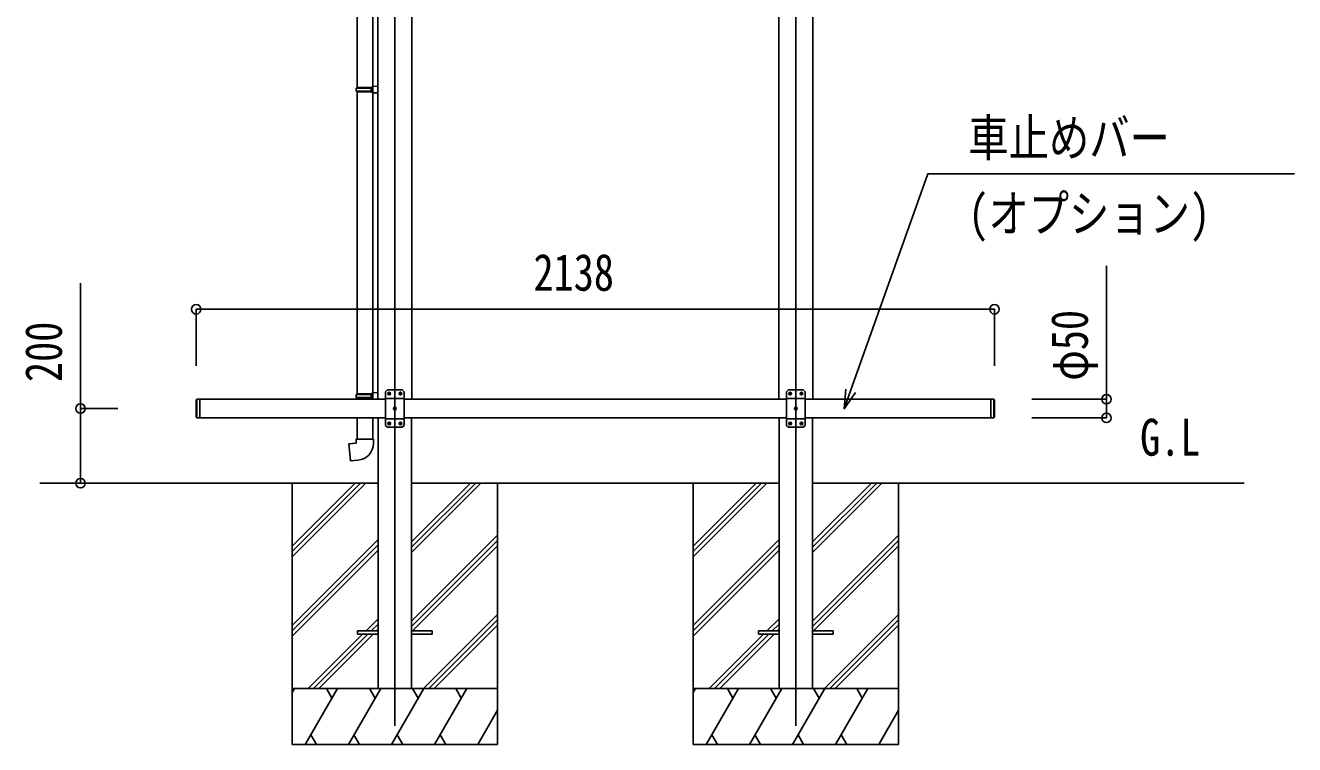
# Model space of a CAD drawing. Units: millimetres, scale not verified. Extents: x -12615 to 12615, y -8911 to 8915.
# Drawn here: x -1770 to 1630, y -4910 to -2984 of the extents above; entities that cross this region are included whole.
import ezdxf
from ezdxf.enums import TextEntityAlignment as Align

# ---------------------------------------------------------------- set-up
doc = ezdxf.new("R2010")
doc.units = ezdxf.units.MM
doc.header["$LTSCALE"] = 50
for name, color, linetype in [('0-2_USER1', 3, 'Continuous'), ('0-4_YKK_12', 2, 'Continuous'), ('0-5_YKK_13', 4, 'Continuous'), ('0-6_YKK_A1', 4, 'Continuous'), ('0-7_YKK_D', 6, 'Continuous')]:
    doc.layers.add(name, color=color, linetype=linetype)
doc.styles.add('ＭＳ ゴシック', font='')
doc.styles.get('ＭＳ ゴシック').set_extended_font_data('MS Gothic')

msp = doc.modelspace()

# ---------------------------------------------------------------- linework, layer by layer
at = {"layer": '0-4_YKK_12'}
for p, q in [((-779.94, -2116.33), (-779.94, -4859.9)), ((294.06, -2116.33), (294.06, -4859.9))]:
    msp.add_line(p, q, dxfattribs=at)
at = {"layer": '0-5_YKK_13'}
for p, q in [((-881.14, -2385.97), (-881.14, -3149.85)), ((-839.14, -2388.53), (-839.14, -3147.29)), ((-883.14, -3151.85), (-882.14, -3149.85)), ((-883.14, -3151.85), (-839.14, -3151.85)), ((-883.14, -3151.85), (-883.14, -3159.85)), ((-883.14, -3159.85), (-839.14, -3159.85)), ((-883.14, -3159.85), (-882.14, -3161.85)), ((-882.14, -3149.85), (-839.14, -3149.85)), ((-843.62, -3151.85), (-844.05, -3149.85)), ((-841.14, -3147.35), (-825.14, -3146.87)), ((-841.14, -3149.35), (-841.14, -3147.35)), ((-841.14, -3149.35), (-839.14, -3149.35)), ((-825.14, -3146.87), (-825.14, -3164.82)), ((-882.14, -3161.85), (-839.14, -3161.85)), ((-881.14, -3161.85), (-881.14, -3970.34)), ((-841.14, -3164.35), (-841.14, -3162.35)), ((-841.14, -3164.35), (-825.14, -3164.82)), ((-839.14, -3164.4), (-839.14, -3967.78)), ((-883.14, -3972.34), (-882.14, -3970.34)), ((-883.14, -3972.34), (-839.14, -3972.34)), ((-883.14, -3972.34), (-883.14, -3980.34)), ((-882.14, -3970.34), (-839.14, -3970.34)), ((-843.62, -3972.34), (-844.05, -3970.34)), ((-841.14, -3967.84), (-825.14, -3967.37)), ((-841.14, -3969.84), (-841.14, -3967.84)), ((-841.14, -3969.84), (-839.14, -3969.84)), ((-825.14, -3967.37), (-825.14, -3984.9)), ((-799.94, -3959.9), (-804.94, -3964.9)), ((-804.94, -3964.9), (-804.94, -4054.9)), ((-759.94, -3959.9), (-799.94, -3959.9)), ((-796.2, -3969.48), (-797.04, -3969.48)), ((-793.68, -3970.32), (-792.84, -3970.32)), ((-766.2, -3969.48), (-767.04, -3969.48)), ((-763.68, -3970.32), (-762.84, -3970.32)), ((-759.94, -3959.9), (-754.94, -3964.9)), ((-754.94, -4054.9), (-754.94, -3964.9)), ((274.06, -3959.9), (269.06, -3964.9)), ((269.06, -3964.9), (269.06, -4054.9)), ((314.06, -3959.9), (274.06, -3959.9)), ((277.8, -3969.48), (276.96, -3969.48)), ((280.32, -3970.32), (281.16, -3970.32)), ((307.8, -3969.48), (306.96, -3969.48)), ((310.32, -3970.32), (311.16, -3970.32)), ((314.06, -3959.9), (319.06, -3964.9)), ((319.06, -4054.9), (319.06, -3964.9)), ((-1311.94, -3986.9), (-1311.94, -4032.9)), ((-1309.94, -3984.9), (-1309.94, -4034.9)), ((-1301.94, -3984.9), (-1301.94, -4034.9)), ((-883.14, -3980.34), (-839.14, -3980.34)), ((-883.14, -3980.34), (-882.14, -3982.34)), ((-882.14, -3982.34), (-839.14, -3982.34)), ((-881.14, -3982.34), (-881.14, -3984.9)), ((-841.14, -3984.84), (-841.14, -3982.84)), ((-841.14, -3984.84), (-839.14, -3984.9)), ((-754.94, -3982.6), (-804.94, -3982.6)), ((-781.2, -4009.48), (-782.04, -4009.48)), ((-778.68, -4010.32), (-777.84, -4010.32)), ((319.06, -3982.6), (269.06, -3982.6)), ((292.8, -4009.48), (291.96, -4009.48)), ((295.32, -4010.32), (296.16, -4010.32)), ((816.06, -3984.9), (816.06, -4034.9)), ((824.06, -3984.9), (816.06, -3984.9)), ((824.06, -3984.9), (824.06, -4034.9)), ((826.06, -3986.9), (824.06, -3984.9)), ((826.06, -3986.9), (826.06, -4032.9)), ((-1311.94, -4032.9), (-1309.94, -4034.9)), ((-1309.94, -4034.9), (-1301.94, -4034.9)), ((-881.14, -4034.9), (-881.14, -4092.34)), ((-839.14, -4034.9), (-839.14, -4092.34)), ((-754.94, -4037.2), (-804.94, -4037.2)), ((319.06, -4037.2), (269.06, -4037.2)), ((824.06, -4034.9), (816.06, -4034.9)), ((826.06, -4032.9), (824.06, -4034.9)), ((-799.94, -4059.9), (-804.94, -4054.9)), ((-799.94, -4059.9), (-759.94, -4059.9)), ((-796.2, -4049.48), (-797.04, -4049.48)), ((-793.68, -4050.32), (-792.84, -4050.32)), ((-766.2, -4049.48), (-767.04, -4049.48)), ((-763.68, -4050.32), (-762.84, -4050.32)), ((-759.94, -4059.9), (-754.94, -4054.9)), ((274.06, -4059.9), (269.06, -4054.9)), ((274.06, -4059.9), (314.06, -4059.9)), ((277.8, -4049.48), (276.96, -4049.48)), ((280.32, -4050.32), (281.16, -4050.32)), ((307.8, -4049.48), (306.96, -4049.48)), ((310.32, -4050.32), (311.16, -4050.32)), ((314.06, -4059.9), (319.06, -4054.9)), ((-883.14, -4092.34), (-837.14, -4092.34)), ((-883.14, -4102.34), (-883.14, -4092.34)), ((-837.14, -4092.34), (-837.14, -4103.26)), ((-879.94, -4605.4), (-879.94, -4614.4)), ((-879.94, -4605.4), (-824.94, -4605.4)), ((-879.94, -4614.4), (-824.94, -4614.4)), ((-734.94, -4605.4), (-679.94, -4605.4)), ((-734.94, -4614.4), (-679.94, -4614.4)), ((-679.94, -4605.4), (-679.94, -4614.4)), ((194.06, -4605.4), (194.06, -4614.4)), ((249.06, -4605.4), (194.06, -4605.4)), ((249.06, -4614.4), (194.06, -4614.4)), ((394.06, -4605.4), (339.06, -4605.4)), ((394.06, -4614.4), (339.06, -4614.4)), ((394.06, -4605.4), (394.06, -4614.4))]:
    msp.add_line(p, q, dxfattribs=at)
for points in [[(-843.62, -3151.85), (-843.62, -3159.85), (-844.05, -3161.85)], [(-841.14, -3162.35), (-839.14, -3162.35), (-839.14, -3149.35)], [(-843.62, -3972.34), (-843.62, -3980.34), (-844.05, -3982.34)], [(-841.14, -3982.84), (-839.14, -3982.84), (-839.14, -3969.84)], [(-797.04, -3969.48), (-797.04, -3970.32), (-796.2, -3970.32)], [(-794.52, -3968.64), (-794.52, -3967.8), (-795.36, -3967.8), (-795.36, -3968.64)], [(-795.36, -3971.16), (-795.36, -3972), (-794.52, -3972), (-794.52, -3971.16)], [(-792.84, -3970.32), (-792.84, -3969.48), (-793.68, -3969.48)], [(-767.04, -3969.48), (-767.04, -3970.32), (-766.2, -3970.32)], [(-764.52, -3968.64), (-764.52, -3967.8), (-765.36, -3967.8), (-765.36, -3968.64)], [(-765.36, -3971.16), (-765.36, -3972), (-764.52, -3972), (-764.52, -3971.16)], [(-762.84, -3970.32), (-762.84, -3969.48), (-763.68, -3969.48)], [(276.96, -3969.48), (276.96, -3970.32), (277.8, -3970.32)], [(279.48, -3968.64), (279.48, -3967.8), (278.64, -3967.8), (278.64, -3968.64)], [(278.64, -3971.16), (278.64, -3972), (279.48, -3972), (279.48, -3971.16)], [(281.16, -3970.32), (281.16, -3969.48), (280.32, -3969.48)], [(306.96, -3969.48), (306.96, -3970.32), (307.8, -3970.32)], [(309.48, -3968.64), (309.48, -3967.8), (308.64, -3967.8), (308.64, -3968.64)], [(308.64, -3971.16), (308.64, -3972), (309.48, -3972), (309.48, -3971.16)], [(311.16, -3970.32), (311.16, -3969.48), (310.32, -3969.48)], [(-1311.94, -3986.9), (-1309.94, -3984.9), (-1301.94, -3984.9)], [(-782.04, -4009.48), (-782.04, -4010.32), (-781.2, -4010.32)], [(-779.52, -4008.64), (-779.52, -4007.8), (-780.36, -4007.8), (-780.36, -4008.64)], [(-780.36, -4011.16), (-780.36, -4012), (-779.52, -4012), (-779.52, -4011.16)], [(-777.84, -4010.32), (-777.84, -4009.48), (-778.68, -4009.48)], [(291.96, -4009.48), (291.96, -4010.32), (292.8, -4010.32)], [(294.48, -4008.64), (294.48, -4007.8), (293.64, -4007.8), (293.64, -4008.64)], [(293.64, -4011.16), (293.64, -4012), (294.48, -4012), (294.48, -4011.16)], [(296.16, -4010.32), (296.16, -4009.48), (295.32, -4009.48)], [(-797.04, -4049.48), (-797.04, -4050.32), (-796.2, -4050.32)], [(-794.52, -4048.64), (-794.52, -4047.8), (-795.36, -4047.8), (-795.36, -4048.64)], [(-795.36, -4051.16), (-795.36, -4052), (-794.52, -4052), (-794.52, -4051.16)], [(-792.84, -4050.32), (-792.84, -4049.48), (-793.68, -4049.48)], [(-767.04, -4049.48), (-767.04, -4050.32), (-766.2, -4050.32)], [(-764.52, -4048.64), (-764.52, -4047.8), (-765.36, -4047.8), (-765.36, -4048.64)], [(-765.36, -4051.16), (-765.36, -4052), (-764.52, -4052), (-764.52, -4051.16)], [(-762.84, -4050.32), (-762.84, -4049.48), (-763.68, -4049.48)], [(276.96, -4049.48), (276.96, -4050.32), (277.8, -4050.32)], [(279.48, -4048.64), (279.48, -4047.8), (278.64, -4047.8), (278.64, -4048.64)], [(278.64, -4051.16), (278.64, -4052), (279.48, -4052), (279.48, -4051.16)], [(281.16, -4050.32), (281.16, -4049.48), (280.32, -4049.48)], [(306.96, -4049.48), (306.96, -4050.32), (307.8, -4050.32)], [(309.48, -4048.64), (309.48, -4047.8), (308.64, -4047.8), (308.64, -4048.64)], [(308.64, -4051.16), (308.64, -4052), (309.48, -4052), (309.48, -4051.16)], [(311.16, -4050.32), (311.16, -4049.48), (310.32, -4049.48)], [(-878.22, -4148.09), (-899.06, -4149.91), (-903.06, -4104.09), (-883.14, -4102.34)]]:
    msp.add_lwpolyline(points, dxfattribs=at)
for centre in [(-794.94, -3969.9), (-764.94, -3969.9), (279.06, -3969.9), (309.06, -3969.9), (-779.94, -4009.9), (294.06, -4009.9), (-794.94, -4049.9), (-764.94, -4049.9), (279.06, -4049.9), (309.06, -4049.9)]:
    msp.add_circle(centre, 3.5, dxfattribs=at)
for centre, radius, start, end in [((-796.2, -3968.64), 0.84, 270, 0), ((-796.2, -3971.16), 0.84, 0, 90), ((-793.68, -3968.64), 0.84, 180, 270), ((-793.68, -3971.16), 0.84, 90, 180), ((-766.2, -3968.64), 0.84, 270, 0), ((-766.2, -3971.16), 0.84, 0, 90), ((-763.68, -3968.64), 0.84, 180, 270), ((-763.68, -3971.16), 0.84, 90, 180), ((277.8, -3968.64), 0.84, 270, 0), ((277.8, -3971.16), 0.84, 0, 90), ((280.32, -3968.64), 0.84, 180, 270), ((280.32, -3971.16), 0.84, 90, 180), ((307.8, -3968.64), 0.84, 270, 0), ((307.8, -3971.16), 0.84, 0, 90), ((310.32, -3968.64), 0.84, 180, 270), ((310.32, -3971.16), 0.84, 90, 180), ((-781.2, -4008.64), 0.84, 270, 0), ((-781.2, -4011.16), 0.84, 0, 90), ((-778.68, -4008.64), 0.84, 180, 270), ((-778.68, -4011.16), 0.84, 90, 180), ((292.8, -4008.64), 0.84, 270, 0), ((292.8, -4011.16), 0.84, 0, 90), ((295.32, -4008.64), 0.84, 180, 270), ((295.32, -4011.16), 0.84, 90, 180), ((-796.2, -4048.64), 0.84, 270, 0), ((-796.2, -4051.16), 0.84, 0, 90), ((-793.68, -4048.64), 0.84, 180, 270), ((-793.68, -4051.16), 0.84, 90, 180), ((-766.2, -4048.64), 0.84, 270, 0), ((-766.2, -4051.16), 0.84, 0, 90), ((-763.68, -4048.64), 0.84, 180, 270), ((-763.68, -4051.16), 0.84, 90, 180), ((277.8, -4048.64), 0.84, 270, 0), ((277.8, -4051.16), 0.84, 0, 90), ((280.32, -4048.64), 0.84, 180, 270), ((280.32, -4051.16), 0.84, 90, 180), ((307.8, -4048.64), 0.84, 270, 0), ((307.8, -4051.16), 0.84, 0, 90), ((310.32, -4048.64), 0.84, 180, 270), ((310.32, -4051.16), 0.84, 90, 180), ((-882.14, -4103.26), 45, 275, 0)]:
    msp.add_arc(centre, radius, start, end, dxfattribs=at)
at = {"layer": '0-6_YKK_A1'}
for p, q in [((-825.14, -2080.9), (-825.14, -3984.9)), ((-734.74, -2080.9), (-734.74, -3984.9)), ((248.86, -2080.9), (248.86, -3984.9)), ((339.26, -2080.9), (339.26, -3984.9)), ((-1301.94, -3984.9), (-1301.94, -4034.9)), ((-1301.94, -3984.9), (-804.94, -3984.9)), ((269.06, -3984.9), (-754.94, -3984.9)), ((319.06, -3984.9), (816.06, -3984.9)), ((816.06, -3984.9), (816.06, -4034.9)), ((-1301.94, -4034.9), (-804.94, -4034.9)), ((-824.94, -4034.9), (-824.94, -4759.9)), ((-754.94, -4034.9), (269.06, -4034.9)), ((-734.94, -4034.9), (-734.94, -4759.9)), ((249.06, -4034.9), (249.06, -4759.9)), ((319.06, -4034.9), (816.06, -4034.9)), ((339.06, -4034.9), (339.06, -4759.9)), ((-1730.98, -4209.9), (-824.94, -4209.9)), ((-1054.94, -4209.9), (-1054.94, -4909.9)), ((-1054.94, -4378.88), (-885.96, -4209.9)), ((-1054.94, -4393.02), (-871.82, -4209.9)), ((-1054.94, -4407.16), (-857.68, -4209.9)), ((-734.94, -4209.9), (249.06, -4209.9)), ((-734.94, -4395.53), (-549.31, -4209.9)), ((-734.94, -4381.39), (-563.45, -4209.9)), ((-734.94, -4367.25), (-577.59, -4209.9)), ((-504.94, -4209.9), (-504.94, -4909.9)), ((19.06, -4209.9), (19.06, -4909.9)), ((19.06, -4378.88), (188.04, -4209.9)), ((19.06, -4393.02), (202.18, -4209.9)), ((19.06, -4407.16), (216.32, -4209.9)), ((339.06, -4209.9), (1495.09, -4209.9)), ((339.06, -4395.53), (524.69, -4209.9)), ((339.06, -4381.39), (510.55, -4209.9)), ((339.06, -4367.25), (496.41, -4209.9)), ((569.06, -4209.9), (569.06, -4909.9)), ((-734.94, -4579.38), (-504.94, -4349.38)), ((339.06, -4579.38), (569.06, -4349.38)), ((-1054.94, -4591.01), (-824.94, -4361.01)), ((-1054.94, -4605.15), (-824.94, -4375.15)), ((-734.94, -4593.52), (-504.94, -4363.52)), ((-732.68, -4605.4), (-504.94, -4377.66)), ((19.06, -4591.01), (249.06, -4361.01)), ((19.06, -4605.15), (249.06, -4375.15)), ((339.06, -4593.52), (569.06, -4363.52)), ((341.32, -4605.4), (569.06, -4377.66)), ((-1054.94, -4619.29), (-824.94, -4389.29)), ((19.06, -4619.29), (249.06, -4389.29)), ((-857.2, -4605.4), (-824.94, -4573.14)), ((-843.06, -4605.4), (-824.94, -4587.28)), ((-703.33, -4759.9), (-504.94, -4561.51)), ((-689.19, -4759.9), (-504.94, -4575.65)), ((216.8, -4605.4), (249.06, -4573.14)), ((230.94, -4605.4), (249.06, -4587.28)), ((370.67, -4759.9), (569.06, -4561.51)), ((384.81, -4759.9), (569.06, -4575.65)), ((-1011.7, -4759.9), (-866.2, -4614.4)), ((-997.56, -4759.9), (-852.06, -4614.4)), ((-983.41, -4759.9), (-837.91, -4614.4)), ((-828.91, -4605.4), (-824.94, -4601.43)), ((-675.05, -4759.9), (-504.94, -4589.79)), ((62.3, -4759.9), (207.8, -4614.4)), ((76.44, -4759.9), (221.94, -4614.4)), ((90.59, -4759.9), (236.09, -4614.4)), ((245.09, -4605.4), (249.06, -4601.43)), ((398.95, -4759.9), (569.06, -4589.79)), ((-504.94, -4759.9), (-1054.94, -4759.9)), ((-1054.94, -4770.55), (-1048.79, -4759.9)), ((-1019.92, -4909.9), (-933.32, -4759.9)), ((-948.32, -4785.88), (-963.32, -4759.9)), ((-904.45, -4909.9), (-817.85, -4759.9)), ((-832.85, -4785.88), (-847.85, -4759.9)), ((-788.98, -4909.9), (-702.38, -4759.9)), ((-717.38, -4785.88), (-732.38, -4759.9)), ((-673.51, -4909.9), (-586.91, -4759.9)), ((-601.91, -4785.88), (-616.91, -4759.9)), ((569.06, -4759.9), (19.06, -4759.9)), ((19.06, -4770.55), (25.21, -4759.9)), ((54.08, -4909.9), (140.68, -4759.9)), ((125.68, -4785.88), (110.68, -4759.9)), ((169.55, -4909.9), (256.15, -4759.9)), ((241.15, -4785.88), (226.15, -4759.9)), ((285.02, -4909.9), (371.62, -4759.9)), ((356.62, -4785.88), (341.62, -4759.9)), ((400.49, -4909.9), (487.09, -4759.9)), ((472.09, -4785.88), (457.09, -4759.9)), ((-558.04, -4909.9), (-504.94, -4817.92)), ((515.96, -4909.9), (569.06, -4817.92)), ((-1004.93, -4883.92), (-989.93, -4909.9)), ((-889.45, -4883.92), (-874.45, -4909.9)), ((-773.98, -4883.92), (-758.99, -4909.9)), ((-658.51, -4883.92), (-643.52, -4909.9)), ((69.07, -4883.92), (84.07, -4909.9)), ((184.55, -4883.92), (199.55, -4909.9)), ((300.02, -4883.92), (315.01, -4909.9)), ((415.49, -4883.92), (430.48, -4909.9)), ((-1054.94, -4909.9), (-504.94, -4909.9)), ((19.06, -4909.9), (569.06, -4909.9))]:
    msp.add_line(p, q, dxfattribs=at)
at = {"layer": '0-7_YKK_D'}
for p, q in [((-1311.94, -3895.15), (-1311.94, -3743.15)), ((-1311.94, -3744.15), (826.06, -3744.15)), ((826.06, -3895.15), (826.06, -3743.15)), ((-1521.94, -4009.9), (-1622.94, -4009.9)), ((926.06, -3984.9), (1127.06, -3984.9)), ((926.06, -4034.9), (1127.06, -4034.9)), ((-1521.94, -4209.9), (-1622.94, -4209.9))]:
    msp.add_line(p, q, dxfattribs=at)
for points in [[(423.74, -4010.6), (440.85, -3962.55), (647.98, -3381.01), (1629.98, -3381.01)], [(1126.06, -4034.9), (1126.06, -3984.9), (1126.06, -3627.5)], [(-1621.94, -4209.9), (-1621.94, -4009.9), (-1621.94, -3674.1)], [(453.72, -3967.14), (423.74, -4010.6), (427.98, -3957.97)]]:
    msp.add_lwpolyline(points, dxfattribs=at)
for centre in [(-1311.94, -3744.15), (826.06, -3744.15), (1126.06, -3984.9), (-1621.94, -4009.9), (1126.06, -4034.9), (-1621.94, -4209.9)]:
    msp.add_circle(centre, 12.75, dxfattribs=at)

# ---------------------------------------------------------------- texts
at = {"layer": '0-2_USER1', "style": 'ＭＳ ゴシック', "width": 0.8}
msp.add_text('G.L', height=98.97, dxfattribs=at).set_placement((1216, -4165.9), align=Align.BOTTOM_LEFT)
at = {"layer": '0-7_YKK_D', "style": 'ＭＳ ゴシック', "width": 0.8}
for s, p in [('車止めバー', (755.98, -3364.16)), ('(オプション)', (755.98, -3566.66)), ('2138', (-408.54, -3724.15))]:
    msp.add_text(s, height=98.97, dxfattribs=at).set_placement(p, align=Align.BOTTOM_LEFT)
for s, p in [('φ50', (1106.06, -3935.5)), ('200', (-1641.94, -3938.9))]:
    msp.add_text(s, height=98.97, rotation=90, dxfattribs=at).set_placement(p, align=Align.BOTTOM_LEFT)

doc.saveas('drawing.dxf')
